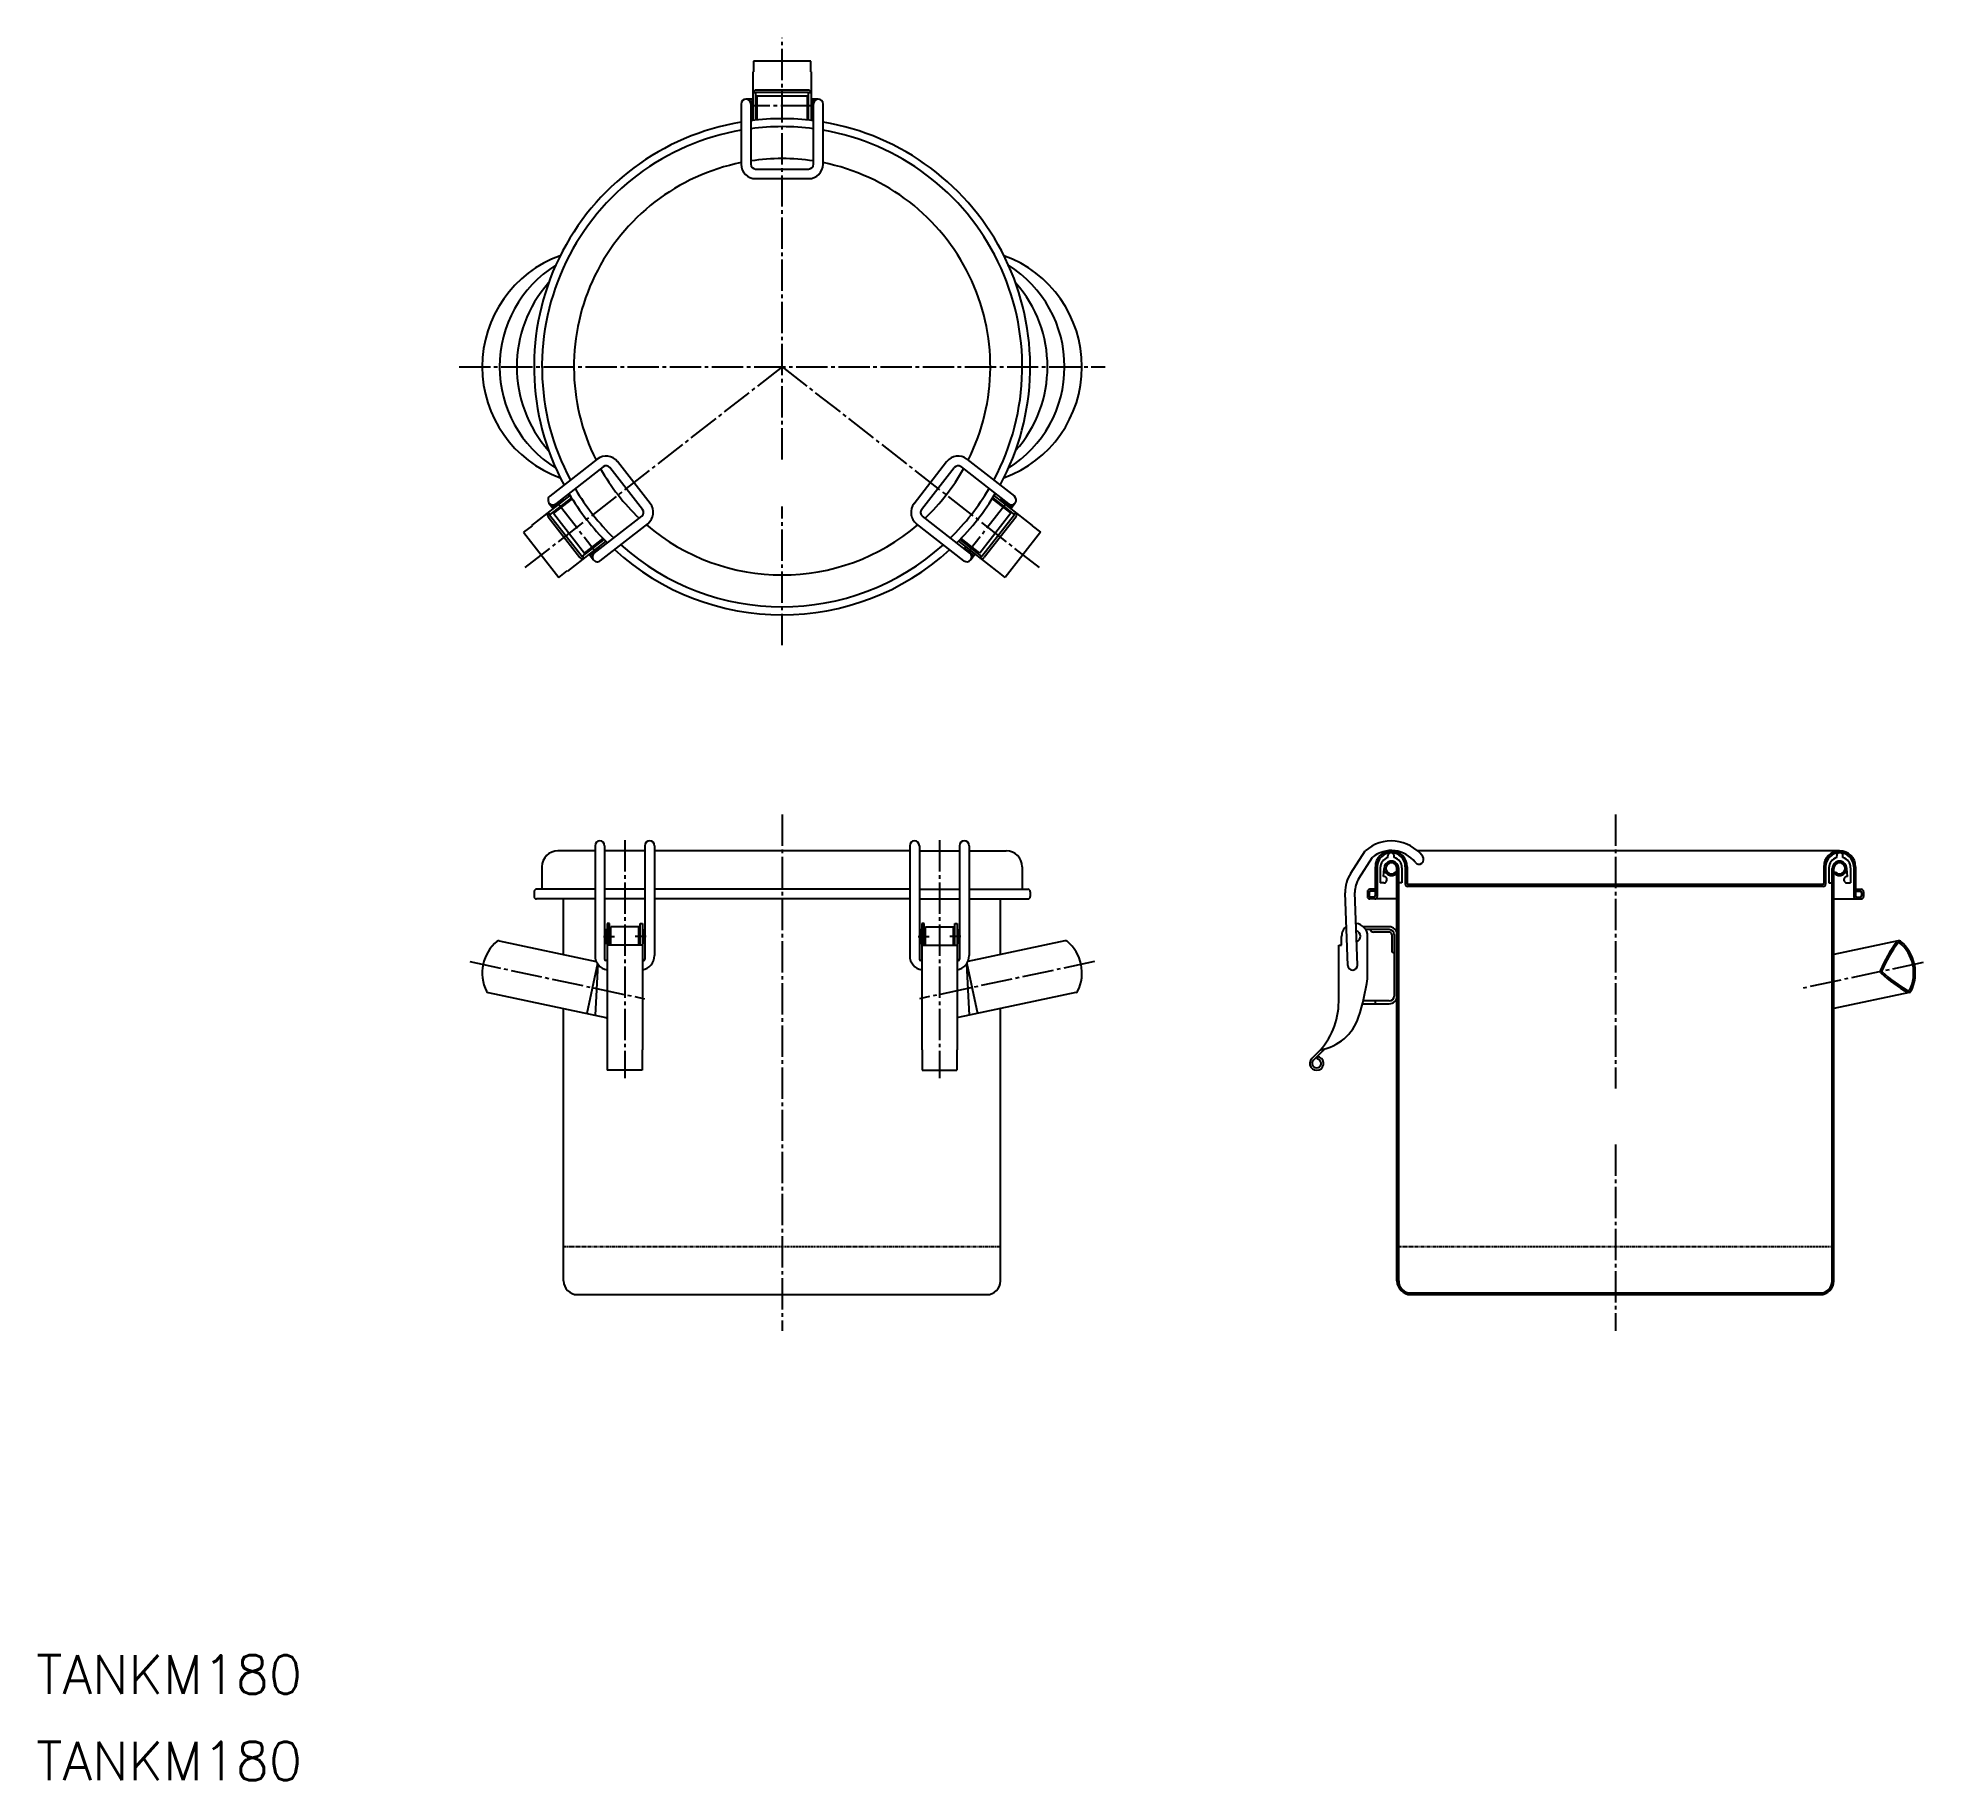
# Model space of a CAD drawing. Extents: x -185 to 598, y -157 to 566.
import ezdxf

# ---------------------------------------------------------------- set-up
doc = ezdxf.new("R2010")
doc.units = 0
doc.linetypes.add('CENTER', pattern=[17.5, 13, -1.5, 1.5, -1.5])
doc.linetypes.add('PHANTOM', pattern=[2.5, 1.25, -0.25, 0.25, -0.25, 0.25, -0.25])
doc.layers.get('0').update_dxf_attribs({"linetype": 'CONTINUOUS'})
doc.layers.add('CENTER', color=1, linetype='CENTER')
doc.styles.get("Standard").update_dxf_attribs({"font": 'txt.shx', "bigfont": '@extfont2.shx'})

msp = doc.modelspace()

# ---------------------------------------------------------------- linework, layer by layer
at = {"color": 7, "linetype": 'CONTINUOUS'}
for p, q in [((136.33, 556.36), (112.53, 556.36)), ((112.53, 556.36), (112.53, 551.92)), ((136.33, 551.92), (136.33, 556.36)), ((112.43, 531.76), (112.43, 551.92)), ((112.53, 551.92), (112.43, 551.92)), ((136.43, 551.92), (136.33, 551.92)), ((136.43, 551.92), (136.43, 531.76)), ((112.43, 540.56), (109.43, 540.56)), ((113.43, 543.16), (112.43, 543.16)), ((135.43, 543.36), (113.43, 543.36)), ((113.43, 543.36), (113.43, 531.87)), ((135.18, 544.36), (113.68, 544.36)), ((134.93, 541.76), (113.93, 541.76)), ((113.93, 541.76), (113.93, 531.92)), ((134.93, 531.92), (134.93, 541.76)), ((135.43, 531.87), (135.43, 543.36)), ((136.43, 543.16), (135.43, 543.16)), ((139.43, 540.56), (136.43, 540.56)), ((136.43, 540.51), (137.13, 540.51)), ((137.13, 540.51), (137.13, 535.01)), ((107.43, 538.56), (107.43, 513.56)), ((111.43, 538.56), (111.43, 513.56)), ((111.73, 536.56), (111.43, 536.56)), ((111.73, 540.01), (111.73, 535.51)), ((112.43, 540.01), (111.73, 540.01)), ((111.73, 535.51), (112.43, 535.51)), ((113.93, 539.76), (113.43, 539.76)), ((113.93, 535.76), (113.43, 535.76)), ((135.43, 539.76), (134.93, 539.76)), ((135.43, 535.76), (134.93, 535.76)), ((137.13, 535.01), (136.43, 535.01)), ((137.13, 536.56), (137.43, 536.56)), ((137.43, 513.56), (137.43, 538.56)), ((141.43, 513.56), (141.43, 538.56)), ((113.43, 511.56), (135.43, 511.56)), ((113.43, 507.56), (135.43, 507.56)), ((47.69, 391.08), (27.99, 375.69)), ((50.15, 387.93), (30.45, 372.54)), ((66.5, 370.25), (52.96, 387.58)), ((69.66, 372.71), (56.11, 390.05)), ((179.2, 372.71), (192.74, 390.05)), ((182.35, 370.25), (195.89, 387.58)), ((198.7, 387.93), (218.4, 372.54)), ((201.16, 391.08), (220.86, 375.69)), ((20.54, 363.52), (36.43, 375.94)), ((228.32, 363.52), (212.43, 375.94)), ((27.44, 368.92), (28.06, 368.13)), ((27.64, 372.88), (29.49, 370.52)), ((36.95, 375.08), (27.9, 368.01)), ((27.9, 368.01), (41.44, 350.67)), ((29.1, 371.1), (33.43, 374.49)), ((29.53, 370.55), (29.1, 371.1)), ((37.22, 374.65), (29.47, 368.6)), ((29.47, 368.6), (42.4, 352.05)), ((30.74, 370.22), (31.04, 369.83)), ((32.21, 373.53), (32.03, 373.77)), ((33.43, 374.49), (33.86, 373.93)), ((33.89, 372.68), (34.2, 372.29)), ((219.38, 368.6), (206.46, 352.05)), ((220.95, 368.01), (207.41, 350.67)), ((211.63, 374.65), (219.38, 368.6)), ((211.9, 375.08), (220.95, 368.01)), ((214.96, 372.68), (214.66, 372.29)), ((215.42, 374.49), (214.99, 373.93)), ((219.75, 371.1), (215.42, 374.49)), ((216.64, 373.53), (216.83, 373.77)), ((218.12, 370.22), (217.81, 369.83)), ((219.32, 370.55), (219.75, 371.1)), ((221.21, 372.88), (219.36, 370.52)), ((221.41, 368.92), (220.8, 368.13)), ((20.6, 363.44), (17.1, 360.71)), ((17.1, 360.71), (31.75, 341.96)), ((20.54, 363.52), (20.6, 363.44)), ((27.27, 367.19), (40.5, 350.25)), ((46.46, 352.05), (66.16, 367.44)), ((48.92, 348.9), (68.62, 364.29)), ((199.93, 348.9), (180.23, 364.29)), ((202.4, 352.05), (182.69, 367.44)), ((221.59, 367.19), (208.35, 350.25)), ((231.75, 360.71), (217.1, 341.96)), ((228.32, 363.52), (228.25, 363.44)), ((228.25, 363.44), (231.75, 360.71)), ((51.2, 357.02), (35.31, 344.61)), ((41.44, 350.67), (50.5, 357.74)), ((42.4, 352.05), (50.15, 358.1)), ((43.97, 353.28), (44.28, 352.89)), ((45.13, 351.39), (48.68, 354.16)), ((47.13, 355.74), (47.43, 355.35)), ((47.85, 353.52), (48.03, 353.28)), ((48.68, 354.16), (48.25, 354.71)), ((197.65, 357.02), (213.54, 344.61)), ((207.41, 350.67), (198.36, 357.74)), ((206.46, 352.05), (198.7, 358.1)), ((200.18, 354.16), (200.61, 354.71)), ((203.72, 351.39), (200.18, 354.16)), ((201, 353.52), (200.82, 353.28)), ((201.73, 355.74), (201.42, 355.35)), ((204.88, 353.28), (204.57, 352.89)), ((31.75, 341.96), (35.25, 344.69)), ((35.25, 344.69), (35.31, 344.61)), ((41.6, 350.79), (42.22, 350)), ((44.27, 351.61), (46.11, 349.24)), ((44.7, 351.94), (45.13, 351.39)), ((204.59, 351.61), (202.74, 349.24)), ((204.15, 351.94), (203.72, 351.39)), ((207.25, 350.79), (206.64, 350)), ((213.6, 344.69), (213.54, 344.61)), ((217.1, 341.96), (213.6, 344.69)), ((46.76, 228.47), (31.35, 228.47)), ((46.76, 230.57), (46.76, 184.93)), ((50.76, 230.57), (50.76, 183.43)), ((67.44, 228.47), (50.76, 228.47)), ((67.44, 230.57), (67.44, 183.43)), ((71.44, 230.57), (71.44, 184.93)), ((177.41, 228.47), (71.44, 228.47)), ((177.41, 230.57), (177.41, 184.93)), ((181.41, 230.57), (181.41, 183.43)), ((181.41, 228.47), (198.09, 228.47)), ((198.09, 230.57), (198.09, 183.43)), ((202.09, 230.57), (202.09, 184.93)), ((202.09, 228.47), (217.5, 228.47)), ((360.51, 219.17), (366.52, 228.42)), ((378.9, 228.47), (377.34, 228.47)), ((563.49, 228.47), (388.21, 228.47)), ((24.73, 221.85), (24.73, 212.47)), ((224.13, 221.85), (224.13, 212.47)), ((363.87, 216.99), (369.56, 225.76)), ((370.71, 221.85), (370.71, 209.77)), ((371.51, 221.85), (371.51, 209.47)), ((372.76, 221.36), (372.76, 215.17)), ((374.06, 217.76), (374.41, 221.17)), ((375.96, 225.67), (375.96, 226.37)), ((378.56, 225.67), (378.56, 226.37)), ((379.71, 219.25), (379.18, 219.7)), ((379.71, 49.87), (379.71, 221.17)), ((380.41, 49.87), (380.41, 221.17)), ((381.76, 221.36), (381.76, 215.17)), ((383.16, 221.85), (383.16, 214.67)), ((383.96, 221.85), (383.96, 214.97)), ((556.86, 221.85), (556.86, 214.97)), ((557.66, 221.85), (557.66, 214.67)), ((559.06, 221.36), (559.06, 215.17)), ((560.41, 49.87), (560.41, 221.17)), ((561.11, 49.87), (561.11, 221.17)), ((561.11, 219.25), (561.65, 219.7)), ((562.26, 225.67), (562.26, 226.37)), ((564.86, 225.67), (564.86, 226.37)), ((566.76, 217.76), (566.41, 221.17)), ((568.06, 221.36), (568.06, 215.17)), ((569.31, 221.85), (569.31, 209.47)), ((570.11, 221.85), (570.11, 209.77)), ((21.43, 211.47), (21.43, 209.47)), ((46.76, 212.47), (22.43, 212.47)), ((67.44, 212.47), (50.76, 212.47)), ((177.41, 212.47), (71.44, 212.47)), ((181.41, 212.47), (198.09, 212.47)), ((202.09, 212.47), (226.43, 212.47)), ((227.43, 211.47), (227.43, 209.47)), ((367.41, 211.47), (367.41, 209.47)), ((370.71, 212.47), (368.41, 212.47)), ((370.71, 211.67), (368.71, 211.67)), ((374.26, 215.17), (372.76, 215.17)), ((381.76, 215.17), (380.46, 215.17)), ((556.66, 213.67), (384.16, 213.67)), ((556.36, 214.47), (384.46, 214.47)), ((559.06, 215.17), (560.36, 215.17)), ((566.56, 215.17), (568.06, 215.17)), ((570.11, 212.47), (572.41, 212.47)), ((570.11, 211.67), (572.11, 211.67)), ((573.41, 211.47), (573.41, 209.47)), ((46.76, 208.47), (22.43, 208.47)), ((33.73, 185.42), (33.73, 208.47)), ((67.44, 208.47), (50.76, 208.47)), ((177.41, 208.47), (71.44, 208.47)), ((181.41, 208.47), (198.09, 208.47)), ((202.09, 208.47), (226.43, 208.47)), ((215.13, 185.42), (215.13, 208.47)), ((359.32, 180.86), (358.26, 211.06)), ((363.31, 181), (362.26, 211.2)), ((368.21, 211.17), (368.21, 209.77)), ((379.71, 208.47), (368.41, 208.47)), ((370.21, 209.27), (368.71, 209.27)), ((561.11, 208.47), (572.41, 208.47)), ((570.61, 209.27), (572.11, 209.27)), ((572.61, 211.17), (572.61, 209.77)), ((51.76, 198.33), (51.76, 145.88)), ((52.76, 198.33), (51.76, 198.33)), ((52.76, 189.33), (52.76, 198.33)), ((64.94, 196.93), (53.26, 196.93)), ((53.26, 189.33), (53.26, 196.93)), ((64.94, 189.33), (64.94, 196.93)), ((65.44, 189.33), (65.44, 198.33)), ((65.44, 198.33), (66.44, 198.33)), ((66.44, 198.33), (66.44, 145.88)), ((182.41, 198.33), (182.41, 145.88)), ((183.41, 198.33), (182.41, 198.33)), ((183.41, 189.33), (183.41, 198.33)), ((183.91, 189.33), (183.91, 196.93)), ((183.91, 196.93), (195.59, 196.93)), ((195.59, 189.33), (195.59, 196.93)), ((196.09, 189.33), (196.09, 198.33)), ((196.09, 198.33), (197.09, 198.33)), ((197.09, 198.33), (197.09, 145.88)), ((376.51, 196.93), (365.69, 196.93)), ((376.51, 195.73), (366.73, 195.73)), ((6.99, 191.1), (47.26, 182.54)), ((51.01, 195.68), (51.01, 190.18)), ((51.76, 195.68), (51.01, 195.68)), ((51.01, 190.18), (51.76, 190.18)), ((66.44, 189.33), (51.76, 189.33)), ((53.26, 194.93), (52.76, 194.93)), ((52.76, 190.93), (53.26, 190.93)), ((64.94, 194.93), (65.44, 194.93)), ((65.44, 190.93), (64.94, 190.93)), ((66.44, 195.68), (67.19, 195.68)), ((67.19, 190.18), (66.44, 190.18)), ((67.19, 195.68), (67.19, 190.18)), ((181.66, 195.68), (181.66, 190.18)), ((182.41, 195.68), (181.66, 195.68)), ((181.66, 190.18), (182.41, 190.18)), ((182.41, 189.33), (197.09, 189.33)), ((183.91, 194.93), (183.41, 194.93)), ((183.41, 190.93), (183.91, 190.93)), ((195.59, 194.93), (196.09, 194.93)), ((196.09, 190.93), (195.59, 190.93)), ((197.09, 195.68), (197.84, 195.68)), ((197.84, 190.18), (197.09, 190.18)), ((197.84, 195.68), (197.84, 190.18)), ((241.87, 191.1), (201.59, 182.54)), ((355.51, 165.79), (355.51, 189.33)), ((355.51, 189.33), (356.71, 189.33)), ((356.71, 189.33), (356.71, 192.93)), ((367.51, 175.33), (367.51, 192.93)), ((376.51, 194.73), (370.01, 194.73)), ((377.51, 193.73), (377.51, 187.23)), ((378.51, 193.73), (378.51, 168.13)), ((587.85, 191.1), (561.11, 185.42)), ((47.76, 181.62), (43.35, 160.88)), ((47.87, 181.46), (46.76, 160.16)), ((51.76, 182.93), (51.26, 182.93)), ((66.44, 182.93), (66.94, 182.93)), ((182.41, 182.93), (181.91, 182.93)), ((197.09, 182.93), (197.59, 182.93)), ((200.98, 181.46), (202.1, 160.16)), ((201.1, 181.62), (205.51, 160.88)), ((2.41, 169.58), (51.28, 159.2)), ((246.44, 169.58), (197.57, 159.2)), ((365.36, 164.93), (376.51, 164.93)), ((376.51, 166.13), (365.67, 166.13)), ((370.71, 166.13), (370.71, 164.93)), ((592.43, 169.58), (561.11, 162.93)), ((33.73, 49.87), (33.73, 162.93)), ((215.13, 49.87), (215.13, 162.93)), ((51.76, 145.88), (51.86, 145.88)), ((51.86, 145.88), (51.86, 137.33)), ((66.34, 145.88), (66.34, 137.33)), ((66.44, 145.88), (66.34, 145.88)), ((182.41, 145.88), (182.51, 145.88)), ((182.51, 145.88), (182.51, 137.33)), ((196.99, 145.88), (196.99, 137.33)), ((197.09, 145.88), (196.99, 145.88)), ((346.73, 144.57), (344.35, 142.2)), ((347.43, 143.87), (345.06, 141.49)), ((346.59, 143.02), (346.51, 142.03)), ((66.34, 137.33), (51.86, 137.33)), ((182.51, 137.33), (196.99, 137.33)), ((39.43, 44.17), (209.43, 44.17)), ((385.41, 44.87), (555.41, 44.87)), ((385.41, 44.17), (555.41, 44.17))]:
    msp.add_line(p, q, dxfattribs=at)
at = {"color": 3, "linetype": 'PHANTOM'}
for p, q in [((33.73, 64.17), (215.13, 64.17)), ((379.71, 64.17), (561.11, 64.17))]:
    msp.add_line(p, q, dxfattribs=at)
at = {"color": 7, "linetype": 'CONTINUOUS'}
for centre, radius, start, end in [((109.43, 538.56), 2, 0, 180), ((113.68, 543.11), 1.25, 90, 180), ((135.18, 543.11), 1.25, 0, 90), ((139.43, 538.56), 2, 0, 180), ((124.43, 429.46), 103, 82.74916, 97.25084), ((124.43, 429.46), 103, 99.50005, 208.49995), ((124.43, 429.46), 99.7, 99.81756, 208.18244), ((124.43, 429.46), 99.7, 82.5078, 97.4922), ((124.43, 429.46), 103, 331.50005, 80.49995), ((124.43, 429.46), 99.7, 331.81756, 80.18244), ((124.43, 429.46), 86.45, 101.34086, 206.65914), ((113.43, 513.56), 6, 180, 270), ((124.43, 429.46), 86.45, 81.35129, 98.64871), ((113.43, 513.56), 2, 180, 270), ((135.43, 513.56), 6, 270, 0), ((135.43, 513.56), 2, 270, 0), ((124.43, 429.46), 86.45, 333.34086, 78.65914), ((48.93, 429.46), 49.01, 109.81379, 250.18621), ((56.95, 429.46), 49.79, 122.16495, 237.83505), ((199.92, 429.46), 49.01, 289.81379, 70.18621), ((191.9, 429.46), 49.79, 302.16495, 57.83505), ((66.64, 429.46), 52.39, 138.35389, 221.64611), ((182.22, 429.46), 52.39, 318.35389, 41.64611), ((51.38, 386.35), 6, 38, 128), ((197.47, 386.35), 6, 52, 142), ((124.43, 429.46), 86.45, 209.35129, 226.64871), ((51.38, 386.35), 2, 38, 128), ((124.43, 429.46), 86.45, 313.35129, 330.64871), ((197.47, 386.35), 2, 52, 142), ((124.43, 429.46), 103, 210.74916, 225.25084), ((124.43, 429.46), 99.7, 210.5078, 225.4922), ((124.43, 429.46), 99.7, 314.5078, 329.4922), ((124.43, 429.46), 103, 314.74916, 329.25084), ((28.25, 367.96), 1.25, 128, 218), ((29.22, 374.11), 2, 128, 308), ((64.93, 369.02), 2, 308, 38), ((64.93, 369.02), 6, 308, 38), ((183.93, 369.02), 6, 142, 232), ((183.93, 369.02), 2, 142, 232), ((219.63, 374.11), 2, 232, 52), ((220.6, 367.96), 1.25, 322, 52), ((124.43, 429.46), 86.45, 229.34086, 310.65914), ((124.43, 429.46), 103, 227.50005, 312.49995), ((124.43, 429.46), 99.7, 227.81756, 312.18244), ((41.49, 351.02), 1.25, 218, 308), ((47.69, 350.47), 2, 128, 308), ((201.16, 350.47), 2, 232, 52), ((207.37, 351.02), 1.25, 232, 322), ((31.35, 221.85), 6.62, 90, 180), ((48.76, 230.57), 2, 0, 180), ((69.44, 230.57), 2, 0, 180), ((179.41, 230.57), 2, 0, 180), ((200.09, 230.57), 2, 0, 180), ((217.5, 221.85), 6.62, 0, 90), ((377.39, 216.23), 16.34, 37.30164, 131.74202), ((377.39, 216.23), 12.34, 37.30164, 129.42482), ((377.34, 221.85), 6.62, 0, 180), ((377.34, 221.85), 5.82, 0, 180), ((377.26, 226.37), 1.3, 0, 180), ((563.49, 221.85), 6.62, 0, 180), ((563.49, 221.85), 5.82, 0, 180), ((563.56, 226.37), 1.3, 0, 180), ((377.26, 221.36), 4.5, 106.79145, 180), ((377.41, 221.17), 3, 0, 320.05549), ((377.41, 221.17), 2.3, 0, 320.05549), ((377.26, 221.36), 4.5, 0, 73.20855), ((388.8, 224.92), 2, 217.30164, 37.30164), ((563.56, 221.36), 4.5, 106.79145, 180), ((563.41, 221.17), 3, 219.94451, 180), ((563.41, 221.17), 2.3, 219.94451, 180), ((563.56, 221.36), 4.5, 0, 73.20855), ((22.43, 211.47), 1, 90, 180), ((226.43, 211.47), 1, 0, 90), ((372.25, 211.55), 14, 147, 182), ((372.25, 211.55), 10, 147, 182), ((368.41, 211.47), 1, 90, 180), ((368.71, 211.17), 0.5, 90, 180), ((374.26, 216.47), 1.3, 270, 98.84988), ((384.16, 214.67), 1, 180, 270), ((384.46, 214.97), 0.5, 180, 270), ((556.36, 214.97), 0.5, 270, 0), ((556.66, 214.67), 1, 270, 0), ((566.56, 216.47), 1.3, 81.15012, 270), ((572.11, 211.17), 0.5, 0, 90), ((572.41, 211.47), 1, 0, 90), ((22.43, 209.47), 1, 180, 270), ((226.43, 209.47), 1, 270, 0), ((368.41, 209.47), 1, 180, 270), ((368.71, 209.77), 0.5, 180, 270), ((370.21, 209.77), 0.5, 270, 0), ((370.51, 209.47), 1, 270, 0), ((570.31, 209.47), 1, 180, 270), ((570.61, 209.77), 0.5, 180, 270), ((572.11, 209.77), 0.5, 270, 0), ((572.41, 209.47), 1, 270, 0), ((362.11, 192.93), 5.4, 128.58272, 180), ((362.11, 192.93), 5.4, 0, 83.67673), ((370.01, 196.23), 1.5, 199.47122, 270), ((376.51, 193.73), 3.2, 0, 90), ((376.51, 193.73), 2, 0, 90), ((16.96, 177.74), 17.04, 129.41991, 206.58009), ((6.78, 190.12), 1, 78, 129.41991), ((242.07, 190.12), 1, 50.58009, 102), ((231.89, 177.74), 17.04, 333.41991, 50.58009), ((362.11, 192.93), 2.4, 291.00833, 72.99167), ((376.51, 193.73), 1, 0, 90), ((626.74, 160.04), 50, 142.1222, 157.90338), ((626.74, 160.04), 49.3, 142.1222, 157.90338), ((588.06, 190.12), 0.3, 50.58009, 142.1222), ((588.06, 190.12), 1, 50.58009, 102), ((577.88, 177.74), 16.34, 333.41991, 50.58009), ((577.88, 177.74), 17.04, 333.41991, 50.58009), ((52.76, 184.93), 6, 180, 260.40593), ((51.26, 183.43), 0.5, 180, 270), ((65.44, 184.93), 6, 279.59407, 0), ((66.94, 183.43), 0.5, 270, 0), ((183.41, 184.93), 6, 180, 260.40593), ((181.91, 183.43), 0.5, 180, 270), ((196.09, 184.93), 6, 279.59407, 0), ((197.59, 183.43), 0.5, 270, 0), ((361.31, 180.93), 2, 182, 2), ((379.01, 187.23), 1.5, 180, 250.52878), ((268.66, 190.39), 100, 341.95427, 351.33624), ((581.34, 178.47), 1, 157.90338, 226.09662), ((615.32, 213.78), 50, 226.09662, 241.8778), ((581.34, 178.47), 0.3, 157.90338, 226.09662), ((615.32, 213.78), 49.3, 226.09662, 241.8778), ((2.62, 170.56), 1, 206.58009, 258), ((246.23, 170.56), 1, 282, 333.41991), ((325.51, 165.79), 30, 315, 0), ((376.51, 168.13), 2, 270, 0), ((376.51, 168.13), 3.2, 270, 0), ((592.22, 170.56), 0.3, 241.8778, 333.41991), ((592.22, 170.56), 1, 282, 333.41991), ((52.53, 170.19), 11.07, 263.52848, 266.03681), ((196.32, 170.19), 11.07, 273.96319, 276.47152), ((344.72, 165.61), 20, 279.30232, 341.95427), ((346.36, 140.18), 2.85, 135, 85.4755), ((346.36, 140.18), 1.85, 135, 85.4755), ((325.51, 165.79), 31, 315, 320.81894), ((39.43, 49.87), 5.7, 180, 270), ((209.43, 49.87), 5.7, 270, 0), ((385.41, 49.87), 5.7, 180, 270), ((385.41, 49.87), 5, 180, 270), ((555.41, 49.87), 5.7, 270, 0), ((555.41, 49.87), 5, 270, 360)]:
    msp.add_arc(centre, radius, start, end, dxfattribs=at)
at = {"layer": 'CENTER', "color": 1, "linetype": 'CENTER'}
for p, q in [((124.43, 390.94), (124.43, 566.09)), ((136.9, 537.76), (111.82, 537.76)), ((-9.7, 429.46), (258.56, 429.46)), ((124.43, 429.46), (16.76, 345.35)), ((124.43, 429.46), (232.09, 345.35)), ((31.41, 372.61), (46.85, 352.85)), ((124.43, 313.9), (124.43, 371.47)), ((217.45, 372.61), (202.01, 352.85)), ((124.43, 243.47), (124.43, 29.17)), ((470.41, 243.47), (470.41, 129.76)), ((59.1, 232.86), (59.1, 134.08)), ((189.75, 232.86), (189.75, 134.08)), ((50.27, 192.93), (54.83, 192.93)), ((67.94, 192.93), (63.38, 192.93)), ((180.92, 192.93), (185.48, 192.93)), ((198.58, 192.93), (194.02, 192.93)), ((-5.23, 182.45), (67.35, 167.03)), ((254.09, 182.45), (181.5, 167.03)), ((598.21, 182.06), (546.94, 171.16)), ((470.41, 106.46), (470.41, 29.17))]:
    msp.add_line(p, q, dxfattribs=at)

# ---------------------------------------------------------------- texts
at = {"color": 7, "linetype": 'CONTINUOUS'}
for p in [(-185.31, -121.56), (-185.31, -157.49)]:
    msp.add_text('TANKM180', height=16, dxfattribs=at).set_placement(p)

doc.saveas('drawing.dxf')
